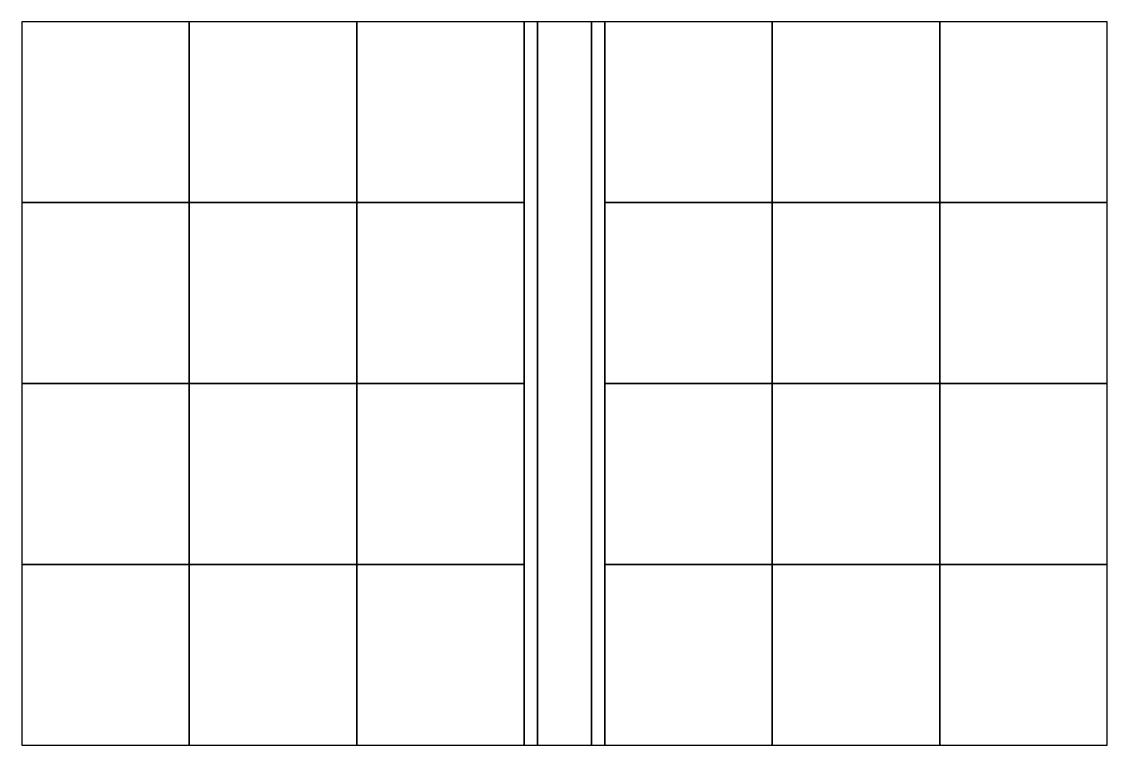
# Model space of a CAD drawing. Header units: metres. Extents: x -404 to 404, y -269 to 269.
import ezdxf

# ---------------------------------------------------------------- set-up
doc = ezdxf.new("R2010")
doc.units = ezdxf.units.M
for name, color, linetype in [('EASEMENTS', 5, 'Continuous'), ('LOT_LINES', 3, 'Continuous'), ('PARCEL', 7, 'Continuous'), ('ROAD', 1, 'Continuous')]:
    doc.layers.add(name, color=color, linetype=linetype)

msp = doc.modelspace()

# ---------------------------------------------------------------- linework, layer by layer
at = {"layer": 'EASEMENTS'}
for points in [[(-30, -269.44), (-20, -269.44), (-20, 269.44), (-30, 269.44)], [(20, -269.44), (30, -269.44), (30, 269.44), (20, 269.44)]]:
    msp.add_lwpolyline(points, close=True, dxfattribs=at)
at = {"layer": 'LOT_LINES'}
for points in [[(-404.17, 134.72), (-279.44, 134.72), (-279.44, 269.44), (-404.17, 269.44)], [(-279.44, 134.72), (-154.72, 134.72), (-154.72, 269.44), (-279.44, 269.44)], [(-154.72, 134.72), (-30, 134.72), (-30, 269.44), (-154.72, 269.44)], [(30, 134.72), (154.72, 134.72), (154.72, 269.44), (30, 269.44)], [(154.72, 134.72), (279.44, 134.72), (279.44, 269.44), (154.72, 269.44)], [(279.44, 134.72), (404.17, 134.72), (404.17, 269.44), (279.44, 269.44)], [(-404.17, 0), (-279.44, 0), (-279.44, 134.72), (-404.17, 134.72)], [(-279.44, 0), (-154.72, 0), (-154.72, 134.72), (-279.44, 134.72)], [(-154.72, 0), (-30, 0), (-30, 134.72), (-154.72, 134.72)], [(30, 0), (154.72, 0), (154.72, 134.72), (30, 134.72)], [(154.72, 0), (279.44, 0), (279.44, 134.72), (154.72, 134.72)], [(279.44, 0), (404.17, 0), (404.17, 134.72), (279.44, 134.72)], [(-404.17, -134.72), (-279.44, -134.72), (-279.44, 0), (-404.17, 0)], [(-279.44, -134.72), (-154.72, -134.72), (-154.72, 0), (-279.44, 0)], [(-154.72, -134.72), (-30, -134.72), (-30, 0), (-154.72, 0)], [(30, -134.72), (154.72, -134.72), (154.72, 0), (30, 0)], [(154.72, -134.72), (279.44, -134.72), (279.44, 0), (154.72, 0)], [(279.44, -134.72), (404.17, -134.72), (404.17, 0), (279.44, 0)], [(-404.17, -269.44), (-279.44, -269.44), (-279.44, -134.72), (-404.17, -134.72)], [(-279.44, -269.44), (-154.72, -269.44), (-154.72, -134.72), (-279.44, -134.72)], [(-154.72, -269.44), (-30, -269.44), (-30, -134.72), (-154.72, -134.72)], [(30, -269.44), (154.72, -269.44), (154.72, -134.72), (30, -134.72)], [(154.72, -269.44), (279.44, -269.44), (279.44, -134.72), (154.72, -134.72)], [(279.44, -269.44), (404.17, -269.44), (404.17, -134.72), (279.44, -134.72)]]:
    msp.add_lwpolyline(points, close=True, dxfattribs=at)
at = {"layer": 'PARCEL'}
msp.add_lwpolyline([(-404.17, -269.44), (404.17, -269.44), (404.17, 269.44), (-404.17, 269.44)], close=True, dxfattribs=at)
at = {"layer": 'ROAD'}
msp.add_lwpolyline([(-20, -269.44), (20, -269.44), (20, 269.44), (-20, 269.44)], close=True, dxfattribs=at)

doc.saveas('drawing.dxf')
